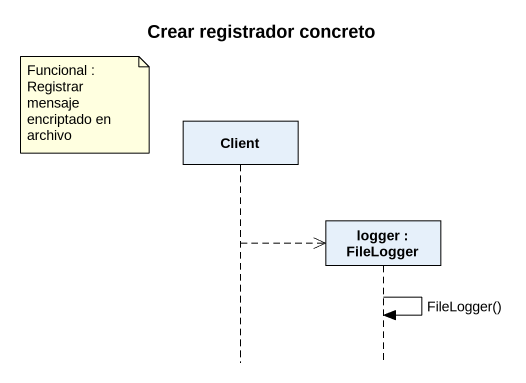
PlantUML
@startuml
title Crear registrador concreto
hide footbox
participant Client
participant "logger : FileLogger" as logger

note left of Client : Funcional : Registrar mensaje encriptado en archivo
Client -->> logger **
logger -> logger : FileLogger()
@enduml
